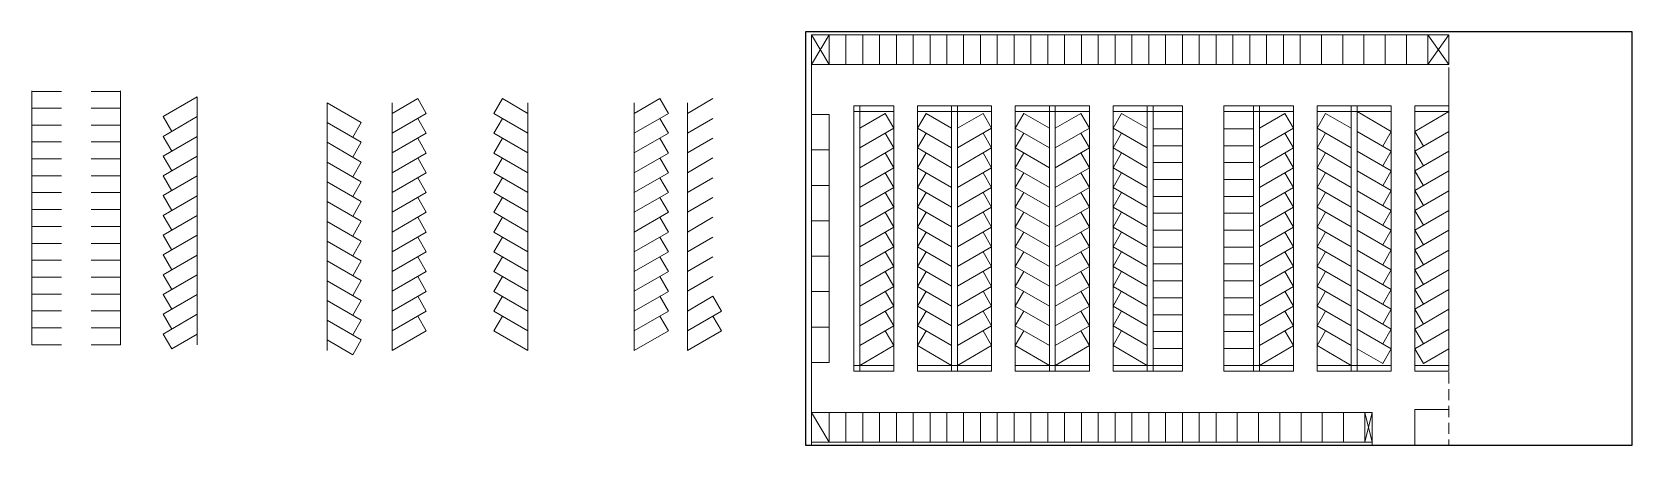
# Model space of a CAD drawing. Header units: metres. Extents: x -131 to 140, y 0 to 70.
import ezdxf

# ---------------------------------------------------------------- set-up
doc = ezdxf.new("R2010")
doc.units = ezdxf.units.M
for name, pattern in [('DASHED2', [9.525, 6.35, -3.175]), ('DASHEDTINY', [2.8575, 1.905, -0.9525]), ('DOT', [6.35, 0, -6.35])]:
    doc.linetypes.add(name, pattern=pattern)
doc.layers.get('0').update_dxf_attribs({"linetype": 'CONTINUOUS', "lineweight": 25})
for name, color, linetype, lineweight in [('chodnik_v6', 7, 'CONTINUOUS', 0), ('droga_v6', 4, 'CONTINUOUS', 0), ('jodelka_v6_60', 7, 'CONTINUOUS', 0), ('parking_v6_90', 7, 'CONTINUOUS', 0), ('parking_v6_g_d', 7, 'CONTINUOUS', 0), ('parking_v6_rown', 7, 'CONTINUOUS', 0), ('trawka+', 3, 'DASHED2', 0)]:
    doc.layers.add(name, color=color, linetype=linetype, lineweight=lineweight)

msp = doc.modelspace()

# ---------------------------------------------------------------- linework, layer by layer
at = {"color": 7, "linetype": 'CONTINUOUS', "lineweight": 25}
for p, q in [((140, 70), (0, 70)), ((0, 70), (0, 0)), ((140, 0), (140, 70)), ((0, 0), (140, 0))]:
    msp.add_line(p, q, dxfattribs=at)
at = {"layer": 'chodnik_v6'}
for p, q in [((8.2, 57.5), (8.2, 56.5)), ((14.98, 57.5), (8.2, 57.5)), ((14.98, 56.5), (14.98, 57.5)), ((18.98, 57.5), (18.98, 56.5)), ((25.76, 57.5), (18.98, 57.5)), ((31.54, 57.5), (24.76, 57.5)), ((31.54, 56.5), (31.54, 57.5)), ((35.54, 57.5), (35.54, 56.5)), ((42.32, 57.5), (35.54, 57.5)), ((48.1, 57.5), (41.32, 57.5)), ((48.1, 56.5), (48.1, 57.5)), ((52.1, 57.5), (52.1, 56.5)), ((58.88, 57.5), (52.1, 57.5)), ((63.88, 57.5), (57.88, 57.5)), ((63.88, 57.5), (63.88, 56.5)), ((70.88, 57.5), (70.88, 56.5)), ((77.66, 57.5), (70.88, 57.5)), ((82.66, 57.5), (75.88, 57.5)), ((82.66, 56.5), (82.66, 57.5)), ((86.66, 57.5), (86.66, 56.5)), ((93.44, 57.5), (86.66, 57.5)), ((99.22, 57.5), (92.44, 57.5)), ((99.22, 56.5), (99.22, 57.5)), ((109, 57.5), (103.22, 57.5)), ((103.22, 57.5), (103.22, 56.5)), ((109, 56.5), (109, 57.5)), ((8.2, 56.5), (14.98, 56.5)), ((18.98, 56.5), (25.76, 56.5)), ((24.76, 56.5), (31.54, 56.5)), ((35.54, 56.5), (42.32, 56.5)), ((41.32, 56.5), (48.1, 56.5)), ((52.1, 56.5), (58.88, 56.5)), ((57.88, 56.5), (63.88, 56.5)), ((70.88, 56.5), (77.66, 56.5)), ((75.88, 56.5), (82.66, 56.5)), ((86.66, 56.5), (93.44, 56.5)), ((92.44, 56.5), (99.22, 56.5)), ((103.22, 56.5), (109, 56.5)), ((109, 14.5), (109, 13.5)), ((8.2, 13.5), (8.2, 12.5)), ((14.98, 13.5), (8.2, 13.5)), ((8.2, 12.5), (14.98, 12.5)), ((14.98, 12.5), (14.98, 13.5)), ((18.98, 13.5), (18.98, 12.5)), ((25.76, 13.5), (18.98, 13.5)), ((18.98, 12.5), (25.76, 12.5)), ((31.54, 13.5), (24.76, 13.5)), ((24.76, 12.5), (31.54, 12.5)), ((31.54, 12.5), (31.54, 13.5)), ((35.54, 13.5), (35.54, 12.5)), ((42.32, 13.5), (35.54, 13.5)), ((35.54, 12.5), (42.32, 12.5)), ((48.1, 13.5), (41.32, 13.5)), ((41.32, 12.5), (48.1, 12.5)), ((48.1, 12.5), (48.1, 13.5)), ((52.1, 13.5), (52.1, 12.5)), ((58.88, 13.5), (52.1, 13.5)), ((52.1, 12.5), (58.88, 12.5)), ((63.88, 13.5), (57.88, 13.5)), ((57.88, 12.5), (63.88, 12.5)), ((63.88, 13.5), (63.88, 12.5)), ((70.88, 13.5), (70.88, 12.5)), ((77.66, 13.5), (70.88, 13.5)), ((70.88, 12.5), (77.66, 12.5)), ((82.66, 13.5), (75.88, 13.5)), ((75.88, 12.5), (82.66, 12.5)), ((82.66, 12.5), (82.66, 13.5)), ((86.66, 13.5), (86.66, 12.5)), ((93.44, 13.5), (86.66, 13.5)), ((86.66, 12.5), (93.44, 12.5)), ((99.22, 13.5), (92.44, 13.5)), ((92.44, 12.5), (99.22, 12.5)), ((99.22, 12.5), (99.22, 13.5)), ((109, 13.5), (103.22, 13.5)), ((103.22, 13.5), (103.22, 12.5)), ((103.22, 12.5), (109, 12.5)), ((109, 12.5), (109, 13.5))]:
    msp.add_line(p, q, dxfattribs=at)
at = {"layer": 'droga_v6'}
for p, q in [((1, 64.5), (109, 64.5)), ((1, 5.5), (1, 64)), ((109, 64), (109, 57)), ((9.2, 57.5), (8.2, 57.5)), ((14.98, 57.5), (9.2, 57.5)), ((24.76, 57.5), (18.98, 57.5)), ((25.76, 57.5), (24.76, 57.5)), ((31.54, 57.5), (25.76, 57.5)), ((41.32, 57.5), (35.54, 57.5)), ((42.32, 57.5), (41.32, 57.5)), ((48.1, 57.5), (42.32, 57.5)), ((57.88, 57.5), (52.1, 57.5)), ((58.88, 57.5), (57.88, 57.5)), ((63.88, 57.5), (58.88, 57.5)), ((75.88, 57.5), (70.88, 57.5)), ((76.88, 57.5), (75.88, 57.5)), ((82.66, 57.5), (76.88, 57.5)), ((92.44, 57.5), (86.66, 57.5)), ((93.44, 57.5), (92.44, 57.5)), ((99.22, 57.5), (93.44, 57.5)), ((8.2, 12.5), (9.2, 12.5)), ((14.98, 12.5), (9.2, 12.5)), ((24.76, 12.5), (18.98, 12.5)), ((31.54, 12.5), (25.76, 12.5)), ((41.32, 12.5), (35.54, 12.5)), ((42.32, 12.5), (41.32, 12.5)), ((48.1, 12.5), (42.32, 12.5)), ((57.88, 12.5), (52.1, 12.5)), ((58.88, 12.5), (57.88, 12.5)), ((63.88, 12.5), (58.88, 12.5)), ((75.88, 12.5), (70.88, 12.5)), ((76.88, 12.5), (75.88, 12.5)), ((82.66, 12.5), (76.88, 12.5)), ((92.44, 12.5), (86.66, 12.5)), ((93.44, 12.5), (92.44, 12.5)), ((99.22, 12.5), (93.44, 12.5)), ((109, 12.5), (103.22, 12.5)), ((96, 5.5), (1, 5.5)), ((96, 0), (96, 5.5)), ((103.22, 6), (109, 6))]:
    msp.add_line(p, q, dxfattribs=at)
at = {"layer": 'droga_v6', "linetype": 'CONTINUOUS', "lineweight": 0}
for p, q in [((8.2, 57.5), (8.2, 12.5)), ((9.2, 12.5), (9.2, 57.5)), ((14.98, 57.5), (14.98, 12.5)), ((18.98, 12.5), (18.98, 57.5)), ((24.76, 57.5), (24.76, 12.5)), ((25.76, 12.5), (25.76, 57.5)), ((31.54, 57.5), (31.54, 12.5)), ((35.54, 12.5), (35.54, 57.5)), ((41.32, 57.5), (41.32, 12.5)), ((42.32, 12.5), (42.32, 57.5)), ((48.1, 57.5), (48.1, 12.5)), ((52.1, 12.5), (52.1, 57.5)), ((57.88, 57.5), (57.88, 12.5)), ((58.88, 12.5), (58.88, 57.5)), ((63.88, 57.5), (63.88, 12.5)), ((70.88, 12.5), (70.88, 57.5)), ((75.88, 57.5), (75.88, 12.5)), ((76.88, 12.5), (76.88, 57.5)), ((82.66, 57.5), (82.66, 12.5)), ((86.66, 12.5), (86.66, 57.5)), ((92.44, 57.5), (92.44, 12.5)), ((93.44, 12.5), (93.44, 57.5)), ((99.22, 57.5), (99.22, 12.5)), ((109, 57.5), (103.22, 57.5)), ((103.22, 12.5), (103.22, 57.5)), ((103.22, 0), (103.22, 6))]:
    msp.add_line(p, q, dxfattribs=at)
at = {"layer": 'jodelka_v6_60'}
for p, q in [((-108.78, 55.66), (-103, 59)), ((-103, 59), (-103, 17)), ((-81, 58), (-81, 16)), ((-75.22, 54.66), (-81, 58)), ((-70, 56.2), (-65.67, 58.7)), ((-70, 16), (-70, 58)), ((-65.67, 58.7), (-64.22, 56.19)), ((-51.33, 58.7), (-52.78, 56.19)), ((-47, 56.2), (-51.33, 58.7)), ((-47, 16), (-47, 58)), ((-29, 56.2), (-24.67, 58.7)), ((-29, 16), (-29, 58)), ((-24.67, 58.7), (-23.22, 56.19)), ((-20, 56.2), (-15.67, 58.7)), ((-20, 16), (-20, 58)), ((-107.33, 53.15), (-108.78, 55.66)), ((-108.78, 52.31), (-103, 55.65)), ((-75.22, 51.31), (-81, 54.65)), ((-76.67, 52.15), (-75.22, 54.66)), ((-64.22, 56.19), (-70, 52.85)), ((-65.67, 55.35), (-64.22, 52.84)), ((-52.78, 56.19), (-47, 52.85)), ((-51.33, 55.35), (-52.78, 52.84)), ((-23.22, 56.19), (-29, 52.85)), ((-24.67, 55.35), (-23.22, 52.84)), ((-20, 52.85), (-15.67, 55.35)), ((9.2, 53.7), (13.53, 56.2)), ((9.2, 13.5), (9.2, 55.5)), ((13.53, 56.2), (14.98, 53.69)), ((20.43, 56.2), (18.98, 53.69)), ((24.76, 53.7), (20.43, 56.2)), ((24.76, 13.5), (24.76, 55.5)), ((25.76, 53.7), (30.09, 56.2)), ((25.76, 13.5), (25.76, 55.5)), ((30.09, 56.2), (31.54, 53.69)), ((36.99, 56.2), (35.54, 53.69)), ((41.32, 53.7), (36.99, 56.2)), ((41.32, 13.5), (41.32, 55.5)), ((42.32, 53.7), (46.65, 56.2)), ((42.32, 13.5), (42.32, 55.5)), ((46.65, 56.2), (48.1, 53.69)), ((53.55, 56.2), (52.1, 53.69)), ((57.88, 53.7), (53.55, 56.2)), ((57.88, 13.5), (57.88, 55.5)), ((76.88, 53.7), (81.21, 56.2)), ((76.88, 13.5), (76.88, 55.5)), ((81.21, 56.2), (82.66, 53.69)), ((88.11, 56.2), (86.66, 53.69)), ((92.44, 53.7), (88.11, 56.2)), ((92.44, 13.5), (92.44, 55.5)), ((93.44, 56.5), (93.44, 14.5)), ((99.22, 53.16), (93.44, 56.5)), ((103.22, 53.16), (109, 56.5)), ((109, 56.5), (109, 14.5)), ((-107.33, 49.8), (-108.78, 52.31)), ((-108.78, 48.96), (-103, 52.3)), ((-64.22, 52.84), (-70, 49.5)), ((-65.67, 52), (-64.22, 49.49)), ((-52.78, 52.84), (-47, 49.5)), ((-51.33, 52), (-52.78, 49.49)), ((-23.22, 52.84), (-29, 49.5)), ((-24.67, 52), (-23.22, 49.49)), ((-20, 49.5), (-15.67, 52)), ((14.98, 53.69), (9.2, 50.35)), ((13.53, 52.85), (14.98, 50.34)), ((18.98, 53.69), (24.76, 50.35)), ((20.43, 52.85), (18.98, 50.34)), ((31.54, 53.69), (25.76, 50.35)), ((30.09, 52.85), (31.54, 50.34)), ((35.54, 53.69), (41.32, 50.35)), ((36.99, 52.85), (35.54, 50.34)), ((48.1, 53.69), (42.32, 50.35)), ((46.65, 52.85), (48.1, 50.34)), ((52.1, 53.69), (57.88, 50.35)), ((53.55, 52.85), (52.1, 50.34)), ((82.66, 53.69), (76.88, 50.35)), ((81.21, 52.85), (82.66, 50.34)), ((86.66, 53.69), (92.44, 50.35)), ((88.11, 52.85), (86.66, 50.34)), ((99.22, 49.81), (93.44, 53.15)), ((97.77, 50.65), (99.22, 53.16)), ((104.67, 50.65), (103.22, 53.16)), ((103.22, 49.81), (109, 53.15)), ((-107.33, 46.45), (-108.78, 48.96)), ((-108.78, 45.61), (-103, 48.95)), ((-75.22, 47.96), (-81, 51.3)), ((-76.67, 48.8), (-75.22, 51.31)), ((-64.22, 49.49), (-70, 46.15)), ((-52.78, 49.49), (-47, 46.15)), ((-23.22, 49.49), (-29, 46.15)), ((14.98, 50.34), (9.2, 47)), ((13.53, 49.5), (14.98, 46.99)), ((18.98, 50.34), (24.76, 47)), ((20.43, 49.5), (18.98, 46.99)), ((31.54, 50.34), (25.76, 47)), ((30.09, 49.5), (31.54, 46.99)), ((35.54, 50.34), (41.32, 47)), ((36.99, 49.5), (35.54, 46.99)), ((48.1, 50.34), (42.32, 47)), ((46.65, 49.5), (48.1, 46.99)), ((52.1, 50.34), (57.88, 47)), ((53.55, 49.5), (52.1, 46.99)), ((82.66, 50.34), (76.88, 47)), ((81.21, 49.5), (82.66, 46.99)), ((86.66, 50.34), (92.44, 47)), ((88.11, 49.5), (86.66, 46.99)), ((99.22, 46.46), (93.44, 49.8)), ((97.77, 47.3), (99.22, 49.81)), ((104.67, 47.3), (103.22, 49.81)), ((103.22, 46.46), (109, 49.8)), ((-75.22, 44.61), (-81, 47.95)), ((-76.67, 45.45), (-75.22, 47.96)), ((-64.22, 46.14), (-70, 42.8)), ((-65.67, 48.65), (-64.22, 46.14)), ((-51.33, 48.65), (-52.78, 46.14)), ((-52.78, 46.14), (-47, 42.8)), ((-23.22, 46.14), (-29, 42.8)), ((-24.67, 48.65), (-23.22, 46.14)), ((-20, 46.15), (-15.67, 48.65)), ((14.98, 46.99), (9.2, 43.65)), ((13.53, 46.15), (14.98, 43.64)), ((18.98, 46.99), (24.76, 43.65)), ((20.43, 46.15), (18.98, 43.64)), ((31.54, 46.99), (25.76, 43.65)), ((30.09, 46.15), (31.54, 43.64)), ((35.54, 46.99), (41.32, 43.65)), ((36.99, 46.15), (35.54, 43.64)), ((48.1, 46.99), (42.32, 43.65)), ((46.65, 46.15), (48.1, 43.64)), ((52.1, 46.99), (57.88, 43.65)), ((53.55, 46.15), (52.1, 43.64)), ((82.66, 46.99), (76.88, 43.65)), ((81.21, 46.15), (82.66, 43.64)), ((86.66, 46.99), (92.44, 43.65)), ((88.11, 46.15), (86.66, 43.64)), ((99.22, 43.11), (93.44, 46.45)), ((97.77, 43.95), (99.22, 46.46)), ((104.67, 43.95), (103.22, 46.46)), ((103.22, 43.11), (109, 46.45)), ((-107.33, 43.1), (-108.78, 45.61)), ((-108.78, 42.26), (-103, 45.6)), ((-75.22, 41.26), (-81, 44.6)), ((-76.67, 42.1), (-75.22, 44.61)), ((-65.67, 45.3), (-64.22, 42.79)), ((-51.33, 45.3), (-52.78, 42.79)), ((-24.67, 45.3), (-23.22, 42.79)), ((-20, 42.8), (-15.67, 45.3)), ((14.98, 43.64), (9.2, 40.3)), ((18.98, 43.64), (24.76, 40.3)), ((31.54, 43.64), (25.76, 40.3)), ((35.54, 43.64), (41.32, 40.3)), ((48.1, 43.64), (42.32, 40.3)), ((52.1, 43.64), (57.88, 40.3)), ((82.66, 43.64), (76.88, 40.3)), ((86.66, 43.64), (92.44, 40.3)), ((-107.33, 39.75), (-108.78, 42.26)), ((-108.78, 38.91), (-103, 42.25)), ((-75.22, 37.91), (-81, 41.25)), ((-76.67, 38.75), (-75.22, 41.26)), ((-64.22, 42.79), (-70, 39.45)), ((-65.67, 41.95), (-64.22, 39.44)), ((-52.78, 42.79), (-47, 39.45)), ((-51.33, 41.95), (-52.78, 39.44)), ((-23.22, 42.79), (-29, 39.45)), ((-24.67, 41.95), (-23.22, 39.44)), ((-20, 39.45), (-15.67, 41.95)), ((13.53, 42.8), (14.98, 40.29)), ((20.43, 42.8), (18.98, 40.29)), ((30.09, 42.8), (31.54, 40.29)), ((36.99, 42.8), (35.54, 40.29)), ((46.65, 42.8), (48.1, 40.29)), ((53.55, 42.8), (52.1, 40.29)), ((81.21, 42.8), (82.66, 40.29)), ((88.11, 42.8), (86.66, 40.29)), ((99.22, 39.76), (93.44, 43.1)), ((97.77, 40.6), (99.22, 43.11)), ((104.67, 40.6), (103.22, 43.11)), ((103.22, 39.76), (109, 43.1)), ((-107.33, 36.4), (-108.78, 38.91)), ((-108.78, 35.56), (-103, 38.9)), ((-64.22, 39.44), (-70, 36.1)), ((-65.67, 38.6), (-64.22, 36.09)), ((-52.78, 39.44), (-47, 36.1)), ((-51.33, 38.6), (-52.78, 36.09)), ((-23.22, 39.44), (-29, 36.1)), ((-24.67, 38.6), (-23.22, 36.09)), ((-20, 36.1), (-15.67, 38.6)), ((14.98, 40.29), (9.2, 36.95)), ((13.53, 39.45), (14.98, 36.94)), ((18.98, 40.29), (24.76, 36.95)), ((20.43, 39.45), (18.98, 36.94)), ((31.54, 40.29), (25.76, 36.95)), ((30.09, 39.45), (31.54, 36.94)), ((35.54, 40.29), (41.32, 36.95)), ((36.99, 39.45), (35.54, 36.94)), ((48.1, 40.29), (42.32, 36.95)), ((46.65, 39.45), (48.1, 36.94)), ((52.1, 40.29), (57.88, 36.95)), ((53.55, 39.45), (52.1, 36.94)), ((82.66, 40.29), (76.88, 36.95)), ((81.21, 39.45), (82.66, 36.94)), ((86.66, 40.29), (92.44, 36.95)), ((88.11, 39.45), (86.66, 36.94)), ((99.22, 36.41), (93.44, 39.75)), ((97.77, 37.25), (99.22, 39.76)), ((104.67, 37.25), (103.22, 39.76)), ((103.22, 36.41), (109, 39.75)), ((-107.33, 33.05), (-108.78, 35.56)), ((-108.78, 32.21), (-103, 35.55)), ((-75.22, 34.56), (-81, 37.9)), ((-76.67, 35.4), (-75.22, 37.91)), ((-64.22, 36.09), (-70, 32.75)), ((-65.67, 35.25), (-64.22, 32.74)), ((-52.78, 36.09), (-47, 32.75)), ((-51.33, 35.25), (-52.78, 32.74)), ((-23.22, 36.09), (-29, 32.75)), ((-24.67, 35.25), (-23.22, 32.74)), ((-20, 32.75), (-15.67, 35.25)), ((14.98, 36.94), (9.2, 33.6)), ((13.53, 36.1), (14.98, 33.59)), ((18.98, 36.94), (24.76, 33.6)), ((20.43, 36.1), (18.98, 33.59)), ((31.54, 36.94), (25.76, 33.6)), ((30.09, 36.1), (31.54, 33.59)), ((35.54, 36.94), (41.32, 33.6)), ((36.99, 36.1), (35.54, 33.59)), ((48.1, 36.94), (42.32, 33.6)), ((46.65, 36.1), (48.1, 33.59)), ((52.1, 36.94), (57.88, 33.6)), ((53.55, 36.1), (52.1, 33.59)), ((82.66, 36.94), (76.88, 33.6)), ((81.21, 36.1), (82.66, 33.59)), ((86.66, 36.94), (92.44, 33.6)), ((88.11, 36.1), (86.66, 33.59)), ((99.22, 33.06), (93.44, 36.4)), ((97.77, 33.9), (99.22, 36.41)), ((104.67, 33.9), (103.22, 36.41)), ((103.22, 33.06), (109, 36.4)), ((-75.22, 31.21), (-81, 34.55)), ((-76.67, 32.05), (-75.22, 34.56)), ((-64.22, 32.74), (-70, 29.4)), ((-52.78, 32.74), (-47, 29.4)), ((-23.22, 32.74), (-29, 29.4)), ((14.98, 33.59), (9.2, 30.25)), ((13.53, 32.75), (14.98, 30.24)), ((18.98, 33.59), (24.76, 30.25)), ((20.43, 32.75), (18.98, 30.24)), ((31.54, 33.59), (25.76, 30.25)), ((30.09, 32.75), (31.54, 30.24)), ((35.54, 33.59), (41.32, 30.25)), ((36.99, 32.75), (35.54, 30.24)), ((48.1, 33.59), (42.32, 30.25)), ((46.65, 32.75), (48.1, 30.24)), ((52.1, 33.59), (57.88, 30.25)), ((53.55, 32.75), (52.1, 30.24)), ((82.66, 33.59), (76.88, 30.25)), ((81.21, 32.75), (82.66, 30.24)), ((86.66, 33.59), (92.44, 30.25)), ((88.11, 32.75), (86.66, 30.24)), ((99.22, 29.71), (93.44, 33.05)), ((97.77, 30.55), (99.22, 33.06)), ((104.67, 30.55), (103.22, 33.06)), ((103.22, 29.71), (109, 33.05)), ((-107.33, 29.7), (-108.78, 32.21)), ((-108.78, 28.86), (-103, 32.2)), ((-75.22, 27.86), (-81, 31.2)), ((-76.67, 28.7), (-75.22, 31.21)), ((-65.67, 31.9), (-64.22, 29.39)), ((-51.33, 31.9), (-52.78, 29.39)), ((-24.67, 31.9), (-23.22, 29.39)), ((-20, 29.4), (-15.67, 31.9)), ((14.98, 30.24), (9.2, 26.9)), ((18.98, 30.24), (24.76, 26.9)), ((31.54, 30.24), (25.76, 26.9)), ((35.54, 30.24), (41.32, 26.9)), ((48.1, 30.24), (42.32, 26.9)), ((52.1, 30.24), (57.88, 26.9)), ((82.66, 30.24), (76.88, 26.9)), ((86.66, 30.24), (92.44, 26.9)), ((-107.33, 26.35), (-108.78, 28.86)), ((-108.78, 25.51), (-103, 28.85)), ((-75.22, 24.51), (-81, 27.85)), ((-76.67, 25.35), (-75.22, 27.86)), ((-64.22, 29.39), (-70, 26.05)), ((-65.67, 28.55), (-64.22, 26.04)), ((-52.78, 29.39), (-47, 26.05)), ((-51.33, 28.55), (-52.78, 26.04)), ((-23.22, 29.39), (-29, 26.05)), ((-24.67, 28.55), (-23.22, 26.04)), ((-20, 26.05), (-15.67, 28.55)), ((13.53, 29.4), (14.98, 26.89)), ((20.43, 29.4), (18.98, 26.89)), ((30.09, 29.4), (31.54, 26.89)), ((36.99, 29.4), (35.54, 26.89)), ((46.65, 29.4), (48.1, 26.89)), ((53.55, 29.4), (52.1, 26.89)), ((81.21, 29.4), (82.66, 26.89)), ((88.11, 29.4), (86.66, 26.89)), ((99.22, 26.36), (93.44, 29.7)), ((97.77, 27.2), (99.22, 29.71)), ((104.67, 27.2), (103.22, 29.71)), ((103.22, 26.36), (109, 29.7)), ((-107.33, 23), (-108.78, 25.51)), ((-108.78, 22.16), (-103, 25.5)), ((-75.22, 21.16), (-81, 24.5)), ((-76.67, 22), (-75.22, 24.51)), ((-64.22, 26.04), (-70, 22.7)), ((-65.67, 25.2), (-64.22, 22.69)), ((-52.78, 26.04), (-47, 22.7)), ((-51.33, 25.2), (-52.78, 22.69)), ((-23.22, 26.04), (-29, 22.7)), ((-24.67, 25.2), (-23.22, 22.69)), ((-20, 22.7), (-15.67, 25.2)), ((-15.67, 25.2), (-14.22, 22.69)), ((14.98, 26.89), (9.2, 23.55)), ((13.53, 26.05), (14.98, 23.54)), ((18.98, 26.89), (24.76, 23.55)), ((20.43, 26.05), (18.98, 23.54)), ((31.54, 26.89), (25.76, 23.55)), ((30.09, 26.05), (31.54, 23.54)), ((35.54, 26.89), (41.32, 23.55)), ((36.99, 26.05), (35.54, 23.54)), ((48.1, 26.89), (42.32, 23.55)), ((46.65, 26.05), (48.1, 23.54)), ((52.1, 26.89), (57.88, 23.55)), ((53.55, 26.05), (52.1, 23.54)), ((82.66, 26.89), (76.88, 23.55)), ((81.21, 26.05), (82.66, 23.54)), ((86.66, 26.89), (92.44, 23.55)), ((88.11, 26.05), (86.66, 23.54)), ((99.22, 23.01), (93.44, 26.35)), ((97.77, 23.85), (99.22, 26.36)), ((104.67, 23.85), (103.22, 26.36)), ((103.22, 23.01), (109, 26.35)), ((-107.33, 19.65), (-108.78, 22.16)), ((-108.78, 18.81), (-103, 22.15)), ((-64.22, 22.69), (-70, 19.35)), ((-65.67, 21.85), (-64.22, 19.34)), ((-52.78, 22.69), (-47, 19.35)), ((-51.33, 21.85), (-52.78, 19.34)), ((-23.22, 22.69), (-29, 19.35)), ((-24.67, 21.85), (-23.22, 19.34)), ((-14.22, 22.69), (-20, 19.35)), ((-20, 19.35), (-15.67, 21.85)), ((-15.67, 21.85), (-14.22, 19.34)), ((14.98, 23.54), (9.2, 20.2)), ((13.53, 22.7), (14.98, 20.19)), ((18.98, 23.54), (24.76, 20.2)), ((20.43, 22.7), (18.98, 20.19)), ((31.54, 23.54), (25.76, 20.2)), ((30.09, 22.7), (31.54, 20.19)), ((35.54, 23.54), (41.32, 20.2)), ((36.99, 22.7), (35.54, 20.19)), ((48.1, 23.54), (42.32, 20.2)), ((46.65, 22.7), (48.1, 20.19)), ((52.1, 23.54), (57.88, 20.2)), ((53.55, 22.7), (52.1, 20.19)), ((82.66, 23.54), (76.88, 20.2)), ((81.21, 22.7), (82.66, 20.19)), ((86.66, 23.54), (92.44, 20.2)), ((88.11, 22.7), (86.66, 20.19)), ((99.22, 19.66), (93.44, 23)), ((97.77, 20.5), (99.22, 23.01)), ((104.67, 20.5), (103.22, 23.01)), ((103.22, 19.66), (109, 23)), ((-75.22, 17.81), (-81, 21.15)), ((-76.67, 18.65), (-75.22, 21.16)), ((-64.22, 19.34), (-70, 16)), ((-52.78, 19.34), (-47, 16)), ((-23.22, 19.34), (-29, 16)), ((-14.22, 19.34), (-20, 16)), ((14.98, 20.19), (9.2, 16.85)), ((13.53, 19.35), (14.98, 16.84)), ((18.98, 20.19), (24.76, 16.85)), ((20.43, 19.35), (18.98, 16.84)), ((31.54, 20.19), (25.76, 16.85)), ((30.09, 19.35), (31.54, 16.84)), ((35.54, 20.19), (41.32, 16.85)), ((36.99, 19.35), (35.54, 16.84)), ((48.1, 20.19), (42.32, 16.85)), ((46.65, 19.35), (48.1, 16.84)), ((52.1, 20.19), (57.88, 16.85)), ((53.55, 19.35), (52.1, 16.84)), ((82.66, 20.19), (76.88, 16.85)), ((81.21, 19.35), (82.66, 16.84)), ((86.66, 20.19), (92.44, 16.85)), ((88.11, 19.35), (86.66, 16.84)), ((99.22, 16.31), (93.44, 19.65)), ((97.77, 17.15), (99.22, 19.66)), ((104.67, 17.15), (103.22, 19.66)), ((103.22, 16.31), (109, 19.65)), ((-107.33, 16.3), (-108.78, 18.81)), ((-103, 18.8), (-107.33, 16.3)), ((-81, 17.8), (-76.67, 15.3)), ((-76.67, 15.3), (-75.22, 17.81)), ((-20, 16), (-15.67, 18.5)), ((14.98, 16.84), (9.2, 13.5)), ((18.98, 16.84), (24.76, 13.5)), ((31.54, 16.84), (25.76, 13.5)), ((35.54, 16.84), (41.32, 13.5)), ((48.1, 16.84), (42.32, 13.5)), ((52.1, 16.84), (57.88, 13.5)), ((82.66, 16.84), (76.88, 13.5)), ((86.66, 16.84), (92.44, 13.5)), ((93.44, 16.3), (97.77, 13.8)), ((97.77, 13.8), (99.22, 16.31)), ((104.67, 13.8), (103.22, 16.31)), ((109, 16.3), (104.67, 13.8))]:
    msp.add_line(p, q, dxfattribs=at)
at = {"layer": 'parking_v6_90'}
for p, q in [((-131, 60), (-131, 17)), ((-131, 59.94), (-126, 59.94)), ((-116, 59.94), (-121, 59.94)), ((-116, 60), (-116, 17)), ((-131, 57.08), (-126, 57.08)), ((-116, 57.08), (-121, 57.08)), ((-131, 54.22), (-126, 54.22)), ((-116, 54.22), (-121, 54.22)), ((58.88, 56.5), (58.88, 13.5)), ((75.88, 56.5), (75.88, 13.5)), ((58.88, 53.58), (63.88, 53.58)), ((75.88, 53.58), (70.88, 53.58)), ((-131, 51.36), (-126, 51.36)), ((-116, 51.36), (-121, 51.36)), ((58.88, 50.72), (63.88, 50.72)), ((75.88, 50.72), (70.88, 50.72)), ((-131, 48.49), (-126, 48.49)), ((-116, 48.49), (-121, 48.49)), ((58.88, 47.86), (63.88, 47.86)), ((75.88, 47.86), (70.88, 47.86)), ((-131, 45.63), (-126, 45.63)), ((-116, 45.63), (-121, 45.63)), ((58.88, 44.99), (63.88, 44.99)), ((75.88, 44.99), (70.88, 44.99)), ((-131, 42.77), (-126, 42.77)), ((-116, 42.77), (-121, 42.77)), ((58.88, 42.13), (63.88, 42.13)), ((75.88, 42.13), (70.88, 42.13)), ((-131, 39.9), (-126, 39.9)), ((-116, 39.9), (-121, 39.9)), ((58.88, 39.27), (63.88, 39.27)), ((75.88, 39.27), (70.88, 39.27)), ((-131, 37.04), (-126, 37.04)), ((-116, 37.04), (-121, 37.04)), ((58.88, 36.4), (63.88, 36.4)), ((75.88, 36.4), (70.88, 36.4)), ((-131, 34.18), (-126, 34.18)), ((-116, 34.18), (-121, 34.18)), ((58.88, 33.54), (63.88, 33.54)), ((75.88, 33.54), (70.88, 33.54)), ((-131, 31.32), (-126, 31.32)), ((-116, 31.32), (-121, 31.32)), ((58.88, 30.68), (63.88, 30.68)), ((75.88, 30.68), (70.88, 30.68)), ((-131, 28.45), (-126, 28.45)), ((-116, 28.45), (-121, 28.45)), ((58.88, 27.82), (63.88, 27.82)), ((75.88, 27.82), (70.88, 27.82)), ((-131, 25.59), (-126, 25.59)), ((-116, 25.59), (-121, 25.59)), ((58.88, 24.95), (63.88, 24.95)), ((75.88, 24.95), (70.88, 24.95)), ((-131, 22.73), (-126, 22.73)), ((-116, 22.73), (-121, 22.73)), ((58.88, 22.09), (63.88, 22.09)), ((75.88, 22.09), (70.88, 22.09)), ((-131, 19.86), (-126, 19.86)), ((-116, 19.86), (-121, 19.86)), ((58.88, 19.23), (63.88, 19.23)), ((75.88, 19.23), (70.88, 19.23)), ((-131, 17), (-126, 17)), ((-116, 17), (-121, 17)), ((58.88, 16.36), (63.88, 16.36)), ((75.88, 16.36), (70.88, 16.36)), ((58.88, 13.5), (63.88, 13.5)), ((75.88, 13.5), (70.88, 13.5))]:
    msp.add_line(p, q, dxfattribs=at)
at = {"layer": 'parking_v6_g_d'}
for p, q in [((1, 64.5), (1, 69.5)), ((1, 69.5), (109, 69.5)), ((4, 64.5), (1, 69.5)), ((1, 64.5), (4, 69.5)), ((4, 64.5), (4, 69.5)), ((6.85, 64.5), (6.85, 69.5)), ((9.7, 64.5), (9.7, 69.5)), ((12.55, 64.5), (12.55, 69.5)), ((15.4, 64.5), (15.4, 69.5)), ((18.25, 64.5), (18.25, 69.5)), ((21.1, 64.5), (21.1, 69.5)), ((23.95, 64.5), (23.95, 69.5)), ((26.8, 64.5), (26.8, 69.5)), ((29.65, 64.5), (29.65, 69.5)), ((32.5, 64.5), (32.5, 69.5)), ((35.35, 64.5), (35.35, 69.5)), ((38.2, 64.5), (38.2, 69.5)), ((41.05, 64.5), (41.05, 69.5)), ((43.9, 64.5), (43.9, 69.5)), ((46.75, 64.5), (46.75, 69.5)), ((49.6, 64.5), (49.6, 69.5)), ((52.45, 64.5), (52.45, 69.5)), ((55.3, 64.5), (55.3, 69.5)), ((58.15, 64.5), (58.15, 69.5)), ((61, 64.5), (61, 69.5)), ((63.85, 64.5), (63.85, 69.5)), ((66.7, 64.5), (66.7, 69.5)), ((69.55, 64.5), (69.55, 69.5)), ((72.4, 64.5), (72.4, 69.5)), ((75.25, 64.5), (75.25, 69.5)), ((78.1, 64.5), (78.1, 69.5)), ((80.95, 64.5), (80.95, 69.5)), ((83.8, 64.5), (83.8, 69.5)), ((87.4, 64.5), (87.4, 69.5)), ((91, 64.5), (91, 69.5)), ((94.6, 64.5), (94.6, 69.5)), ((98.2, 64.5), (98.2, 69.5)), ((101.8, 64.5), (101.8, 69.5)), ((105.4, 64.5), (105.4, 69.5)), ((105.4, 64.5), (109, 69.5)), ((109, 69.5), (105.4, 69.5)), ((105.4, 69.5), (109, 64.5)), ((109, 69.5), (109, 64.5)), ((109, 64.5), (109, 69.5)), ((8.2, 57.5), (8.2, 12.5)), ((1, 0.5), (1, 5.5)), ((1, 0.5), (1, 5.5)), ((1, 5.5), (4, 5.5)), ((4, 0.5), (1, 5.5)), ((4, 0.5), (4, 5.5)), ((4, 0.5), (4, 5.5)), ((6.85, 0.5), (6.85, 5.5)), ((9.7, 0.5), (9.7, 5.5)), ((12.55, 0.5), (12.55, 5.5)), ((15.4, 0.5), (15.4, 5.5)), ((18.25, 0.5), (18.25, 5.5)), ((21.1, 0.5), (21.1, 5.5)), ((23.95, 0.5), (23.95, 5.5)), ((26.8, 0.5), (26.8, 5.5)), ((29.65, 0.5), (29.65, 5.5)), ((32.5, 0.5), (32.5, 5.5)), ((35.35, 0.5), (35.35, 5.5)), ((38.2, 0.5), (38.2, 5.5)), ((41.05, 0.5), (41.05, 5.5)), ((43.9, 0.5), (43.9, 5.5)), ((46.75, 0.5), (46.75, 5.5)), ((49.6, 0.5), (49.6, 5.5)), ((52.45, 0.5), (52.45, 5.5)), ((55.3, 0.5), (55.3, 5.5)), ((58.15, 0.5), (58.15, 5.5)), ((61, 0.5), (61, 5.5)), ((63.85, 0.5), (63.85, 5.5)), ((66.7, 0.5), (66.7, 5.5)), ((69.55, 0.5), (69.55, 5.5)), ((73.15, 0.5), (73.15, 5.5)), ((76.75, 0.5), (76.75, 5.5)), ((80.35, 0.5), (80.35, 5.5)), ((83.95, 0.5), (83.95, 5.5)), ((87.55, 0.5), (87.55, 5.5)), ((91.15, 0.5), (91.15, 5.5)), ((94.75, 0.5), (94.75, 5.5)), ((96, 5.5), (94.75, 5.5)), ((94.75, 5.5), (96, 0.5)), ((94.75, 0.5), (96, 5.5)), ((96, 0.5), (96, 5.5)), ((96, 0.5), (96, 5.5)), ((1, 0.5), (96, 0.5))]:
    msp.add_line(p, q, dxfattribs=at)
at = {"layer": 'parking_v6_rown', "linetype": 'DOT'}
msp.add_line((1, 56), (4, 56), dxfattribs=at)
msp.add_line((1, 56), (4, 56), dxfattribs=at)
at = {"layer": 'parking_v6_rown'}
for p, q in [((1, 56), (4, 56)), ((4, 56), (4, 50)), ((4, 50), (1, 50)), ((4, 50), (4, 14)), ((4, 44), (1, 44)), ((4, 38), (1, 38)), ((4, 32), (1, 32)), ((4, 26), (1, 26)), ((4, 20), (1, 20)), ((4, 14), (1, 14))]:
    msp.add_line(p, q, dxfattribs=at)
at = {"layer": 'trawka+', "linetype": 'DASHEDTINY'}
for p, q in [((140, 70), (0, 70)), ((0, 70), (0, 0)), ((1, 69.5), (109, 69.5)), ((1, 0), (1, 69.5)), ((140, 0), (140, 70)), ((0, 0), (2, 0)), ((110, 0), (140, 0))]:
    msp.add_line(p, q, dxfattribs=at)
at = {"layer": 'trawka+', "linetype": 'DASHEDTINY', "lineweight": 0}
msp.add_line((109, 69.5), (109, 0), dxfattribs=at)

doc.saveas('drawing.dxf')
